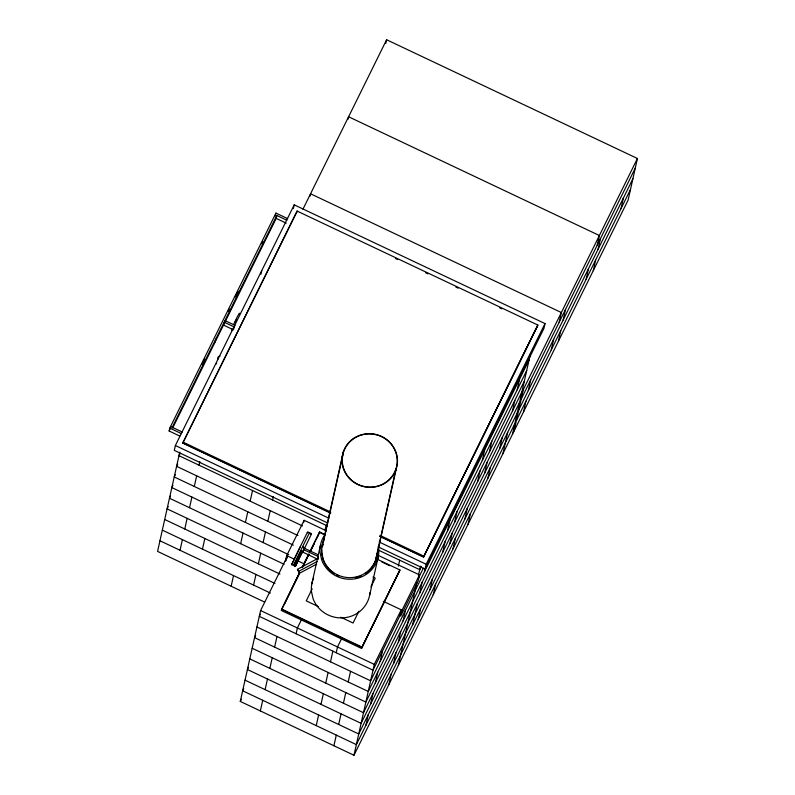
<?xml version="1.0" encoding="UTF-8"?>
<svg xmlns="http://www.w3.org/2000/svg" width="795" height="795" viewBox="0 0 795 795"><rect width="100%" height="100%" fill="white"/><g stroke="black" fill="none" stroke-linecap="round" stroke-linejoin="round"><path stroke-width="1.19" d="M304.247 548.818C304.286 547.099 303.114 552.565 301.861 552.247M179.779 436.048L169.136 431.009L169.782 428.108L275.954 213.09L287.661 218.635M378.062 546.831L425.087 569.101L543.939 328.415L545.012 323.575L294.22 204.832L175.367 445.518L174.284 450.358L327.679 522.981M179.769 452.146L157.579 551.402L264.586 602.063M330.581 513.073L182.761 443.083L297.072 211.053L537.837 325.046L423.526 557.076L379.851 536.396M215.177 341.939L215.833 339.048M233.75 328.882L234.177 326.944L224.15 322.194L223.504 325.095L233.531 329.846M224.289 323.495L224.935 320.594L276.839 215.495L286.866 220.245M180.028 550.269L182.403 539.626M184.778 528.993L187.153 518.36M189.528 507.727L191.913 497.094M194.288 486.46L196.663 475.827M199.038 465.194L199.833 461.647M260.939 274.166L261.724 270.688M275.309 215.992L275.954 213.09M172.694 427.988L276.193 218.386L276.839 215.495M202.467 549.126L204.842 538.493M293.405 208.459L294.22 204.832M296.853 212.017L297.072 211.053M310.01 196.206L310.557 193.791L561.35 312.534L559.193 322.204M231.146 586.233L233.531 575.6M240.656 543.691L243.031 533.057M245.417 522.424L247.792 511.791M250.167 501.158L252.542 490.525M348.051 119.19L348.588 116.766L599.39 235.519L597.224 245.178M253.595 585.1L255.97 574.457M258.345 563.824L260.72 553.191M263.095 542.558L265.48 531.925M267.855 521.291L270.23 510.658M272.606 500.025L273.401 496.478M385.814 43.377L386.618 39.75L637.421 158.493L628.13 200.062L353.974 755.25L240.279 701.419L260.591 610.55L287.532 555.993L287.015 558.309M326.536 530.901L304.127 520.298L286.697 555.596L285.405 561.399L286.488 559.193M316.708 564.092L299.546 573.255L297.419 569.399L299.536 572.619L281.281 610.441L361.536 648.442L399.885 569.965L377.595 559.412M260.343 710.919L262.728 700.286M265.103 689.653L267.478 679.019M269.853 668.386L272.228 657.753M274.613 647.11L276.988 636.477M303.611 522.613L304.127 520.298M302.408 552.694L311.411 534.151M304.316 548.848L304.574 547.685L302.567 546.741A2.226 0.576 26.3 0 1 304.107 548.431M296.088 633.764L297.38 627.961L301.603 619.404M325.205 534.608L319.63 531.974L317.135 537.818M311.809 583.928L320.445 545.251M325.056 530.086L326.109 525.356M322.959 542.886L343.271 452.017M323.476 541.753L343.519 452.097M316.231 725.616L318.606 714.983M320.981 704.35L323.356 693.717M325.731 683.084L328.116 672.451M330.491 661.818L332.866 651.175M336.215 652.765L337.507 646.961L341.731 638.405M333.91 745.75L336.295 735.117M338.67 724.483L341.045 713.85M343.42 703.217L345.795 692.584M348.18 681.951L350.555 671.308M375.906 558.587L395.95 468.921A27.537 26.543 12.6 0 0 363.802 434.458A27.537 26.543 12.6 0 0 349.442 478.143A27.537 26.543 12.6 0 0 395.95 468.921M396.198 469A27.805 26.792 12.6 0 1 349.253 478.312A27.805 26.792 12.6 0 1 363.752 434.209A27.805 26.792 12.6 0 1 396.198 469L375.886 559.879A27.805 26.792 12.6 0 1 373.441 565.195M369.685 595.038L378.331 556.361M361.536 648.442L399.885 569.965M353.974 755.25L374.296 664.381L401.227 609.825L399.935 615.618M398.355 566.1L399.676 560.187M365.859 725.358L368.244 714.725M370.619 704.092L372.994 693.459M375.369 682.826L377.744 672.192M380.129 661.559L382.504 650.926M419.502 574.914L402.061 610.222L400.769 616.016L418.2 580.718L419.502 574.914L378.052 555.298M388.844 684.644L391.22 674.011M393.595 663.378L395.97 652.745M398.345 642.112L400.73 631.478M403.105 620.845L405.48 610.212M398.345 665.395L416.838 582.685M418.418 575.59L420.535 566.139M423.526 557.076L537.837 325.046M412.615 624.87L417.365 603.604M419.74 592.971L422.115 582.337M424.5 571.704L426.17 564.261L545.012 323.575M418.16 619.454L420.535 608.821M430.045 589.572L432.42 578.939M433.215 594.789L435.59 584.156M442.716 552.257L445.101 541.624M447.476 530.99L449.851 520.357M449.851 543.631L452.226 532.998M454.601 522.365L456.986 511.732M459.361 501.098L460.414 496.368M453.021 548.858L455.396 538.225M464.906 518.966L467.281 508.333M468.076 524.193L470.451 513.56M477.586 481.651L479.961 471.018M482.336 460.385L484.712 449.751M484.712 473.035L487.087 462.402M489.472 451.769L491.847 441.126M494.222 430.493L495.275 425.772M487.882 478.252L490.257 467.619M499.767 448.37L502.142 437.727M502.937 453.587L507.687 432.321M512.447 411.055L514.822 400.422M517.197 389.788L519.572 379.145M512.447 434.328L530.136 355.166M514.027 431.128L523.319 389.55M523.537 411.87L525.912 401.236M528.287 390.603L530.672 379.97M551.273 349.889L553.648 339.256M558.398 341.264L560.773 330.631M563.158 319.997L565.533 309.364M586.134 279.284L588.509 268.65M593.259 270.668L595.644 260.035M598.019 249.401L600.394 238.758M620.994 208.688L623.369 198.054M318.149 558.338L318.308 557.822M236.115 320.703L236.373 319.978L235.042 322.541M235.747 321.518L235.33 322.373M169.136 431.009L171.323 426.577M201.97 364.507L204.713 358.972M228.245 311.312L229.338 309.096M235.36 296.903L238.093 291.358M261.625 243.707L262.718 241.481M224.15 322.194L172.247 427.293L182.284 432.043M234.177 326.944L234.972 325.344L224.935 320.594M182.761 443.083L296.903 211.828M180.067 453.488L178.974 455.694L327.222 525.883M302.945 209.194L386.618 39.75M177.692 464.121L176.599 466.327L302.557 525.962M175.307 474.754L174.224 476.96L297.946 535.542M172.932 485.387L171.849 487.593L293.345 545.122M170.528 496.09L169.464 498.227L288.734 554.701M168.182 506.654L167.089 508.86L284.133 564.281M260.353 614.207L259.299 616.344L372.994 670.175L401.028 613.412M255.632 635.414L254.549 637.62L368.244 691.441L526.707 370.53M291.586 564.52L291.556 564.341A2.226 0.576 26.3 0 1 293.693 564.708L295.462 566.358L291.586 564.52L307.397 532.243M291.755 564.758L300.43 546.364M293.693 564.708L309.533 532.62M294.21 564.977L301.176 550.856L300.659 550.587L302.666 551.541M294.677 565.265L301.653 551.144L301.176 550.856M295.074 565.553L301.653 551.144M294.885 566.368L296.495 563.108M295.362 565.821L302.04 551.432M295.233 566.398L302.209 552.277M295.462 566.358L302.339 551.7M248.507 667.313L247.414 669.519L361.109 723.351L519.572 402.429M302.249 567.183L308.768 553.976M309.851 551.78L319.63 531.974M299.427 573.165L281.49 609.477L361.745 647.468L399.786 570.452M302.14 567.66L308.659 554.463M310.288 551.154L319.52 532.451L323.982 534.568M284.54 603.842L299.208 574.129M302.468 567.531L308.987 554.324M310.616 551.024L314.422 543.323M243.747 688.579L242.664 690.785L356.359 744.617L514.822 423.695M240.279 701.419L241.372 699.212M312.197 588.807L306.244 600.861L318.507 606.664M358.873 611.256L353.059 623.022L340.797 617.218M370.917 586.859L375.25 578.094L373.014 577.041M537.668 325.821L423.566 556.878L379.891 536.208M421.38 566.378L419.74 569.687L378.5 550.16M417.892 579.247L423.357 568.187M529.082 359.897L370.619 680.808L256.924 626.977M524.332 381.163L365.859 702.084L252.164 648.253M521.957 391.796L363.484 712.718L249.789 658.886M521.739 392.76L637.421 158.493M521.162 399.219L635.255 168.162M517.197 413.062L358.734 733.984L245.039 680.152M518.787 409.852L632.88 178.796M516.402 420.485L630.505 189.429M318.338 557.196L317.523 559.114M299.546 573.255L299.536 572.619M297.489 569.309L317.871 558.428M298.93 571.207L317.155 561.469M395.443 258.484L397.689 259.548M425.683 272.804L427.919 273.858M455.913 287.114L458.159 288.178M499.588 307.794L501.834 308.858M276.193 218.386L286.22 223.137M169.782 428.108L181.489 433.653M182.979 442.119L330.8 512.099M380.07 535.433L423.745 556.112M182.8 442.885L330.621 512.874M175.367 445.518L328.752 518.141M379.145 542.001L426.17 564.261M381.948 562.005L389.749 565.702M304.445 548.272L317.821 554.602M303.62 549.613L318.109 556.47M318.149 559.511L302.507 551.939M286.697 555.596L294.428 559.253M297.569 560.743L304.376 563.963M383.289 601.328L402.061 610.222M164.714 519.493L279.939 574.05M162.339 530.136L274.921 583.431M159.964 540.769L270.31 593.01M281.599 608.99L361.854 646.991M260.591 610.55L374.296 664.381M307.894 532.938A2.226 0.576 26.3 0 1 308.222 532.143A2.226 0.576 26.3 0 1 311.123 533.644A2.226 0.576 26.3 0 1 310.298 534.17M370.033 592.583A29.465 28.401 12.6 0 1 344.404 617.755A29.465 28.401 12.6 0 1 313.041 598.615L311.421 591.331A29.465 28.401 12.6 0 1 313.637 578.005M378.45 546.841A29.465 28.401 12.6 0 1 356.647 578.492A29.465 28.401 12.6 0 1 321.687 559.948L320.067 552.664A29.465 28.401 12.6 0 1 325.403 533.982M377.019 553.737A27.805 26.792 12.6 0 1 352.841 577.488A27.805 26.792 12.6 0 1 323.247 559.432L321.727 552.565A27.805 26.792 12.6 0 1 323.813 539.994M372.815 566.179A27.805 26.792 12.6 0 1 365.322 573.622M361.139 575.888A27.805 26.792 12.6 0 1 355.405 577.677M338.779 576.007A27.805 26.792 12.6 0 1 336.573 574.974M334.486 573.771A27.805 26.792 12.6 0 1 324.787 563.377M324.261 562.323A27.805 26.792 12.6 0 1 322.323 556.748M322.084 555.606A27.805 26.792 12.6 0 1 321.697 549.762M321.905 547.437A27.805 26.792 12.6 0 1 322.621 543.999M322.343 546.324A27.537 26.543 12.6 0 1 322.869 544.068M322.601 546.374A27.278 26.285 12.6 0 1 323.118 544.138M233.74 324.251A9.272 0.566 -64.7 0 1 238.152 315.277A9.272 0.566 -64.7 0 1 239.384 314.134M232.021 329.577A9.272 0.566 -64.7 0 1 231.772 329.1M218.128 358.982A1.858 1.789 12.6 0 1 219.986 356.23M216.508 363.901A1.858 1.789 12.6 0 1 216.687 362.997"/></g></svg>
